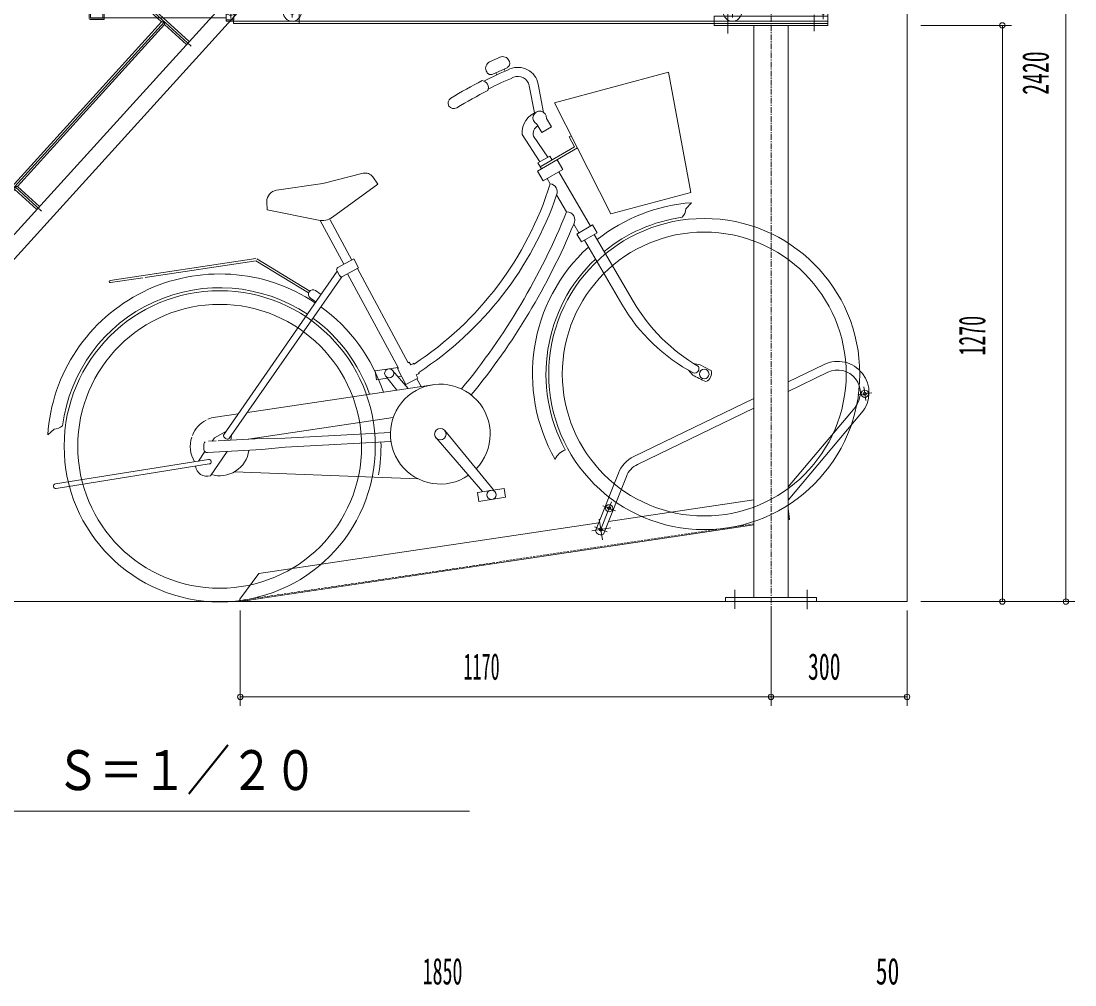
# Model space of a CAD drawing. Units: millimetres, scale not verified. Extents: x -5940 to 5940, y -4200 to 4200.
# Drawn here: x 1221 to 3544, y 40 to 2164 of the extents above; entities that cross this region are included whole.
import ezdxf
from ezdxf.enums import TextEntityAlignment as Align

# ---------------------------------------------------------------- set-up
doc = ezdxf.new("R2010")
doc.units = ezdxf.units.MM
doc.header["$LTSCALE"] = 10
doc.linetypes.add('USER2', pattern=[0.75, 0.5, -0.25])
doc.linetypes.add('USER3', pattern=[2, 1.25, -0.25, 0.25, -0.25])
doc.layers.add('0-0_0', color=7, linetype='Continuous')
doc.layers.add('0-3_CSLAYER3', color=7, linetype='Continuous', lineweight=18)
doc.layers.add('0-5_CSLAYER2', color=3, linetype='Continuous', lineweight=18)
doc.styles.add('ＭＳ ゴシック', font='')
doc.styles.get('ＭＳ ゴシック').set_extended_font_data('MS Gothic')

# ---------------------------------------------------------------- blocks, each defined once
blk = doc.blocks.new('hn')
at = {"layer": '0-3_CSLAYER3', "color": 4}
for p, q in [((9288.22, 6514.88), (9475.42, 6902.54)), ((9292.28, 6512.92), (9479.47, 6900.58)), ((9486.13, 6894.53), (9472.81, 6906.63)), ((9485.52, 6907.24), (9473.42, 6893.92)), ((9416.96, 6760.79), (9483.52, 6898.62)), ((9416.96, 6760.79), (9586.8, 6606.5)), ((9296.33, 6510.97), (9412.88, 6752.34)), ((9411.45, 6759.72), (9591.18, 6596.45)), ((9412.88, 6752.34), (9580.75, 6599.84)), ((9600.59, 6621.68), (8507.95, 5418.86)), ((9600.59, 6621.68), (9627.23, 6597.47)), ((9627.23, 6597.47), (8534.59, 5394.66)), ((9521.99, 6517.45), (9539.75, 6501.32)), ((9522.8, 6500.5), (9538.94, 6518.27)), ((9297.75, 6484.72), (9402.91, 6389.2)), ((9300.78, 6488.05), (9398.53, 6399.25)), ((9294.72, 6481.39), (9337.34, 6442.68)), ((9337.34, 6442.68), (8711.34, 5753.56)), ((9343.69, 6442.99), (8711.64, 5747.21)), ((9344, 6436.63), (9392.48, 6392.59)), ((9013.55, 6079.55), (9072.76, 6025.76)), ((9062.34, 6029.15), (9013.85, 6073.19)), ((9068.39, 6035.81), (9019.91, 6079.86)), ((8634.13, 5793.66), (8288.15, 5550.97)), ((8636.72, 5789.97), (8290.73, 5547.28)), ((8639.3, 5786.29), (8378.49, 5603.34)), ((8666.64, 5788.09), (8770.86, 5693.41)), ((8669.66, 5791.42), (8711.34, 5753.56)), ((8663.61, 5784.76), (8760.43, 5696.81)), ((8371.3, 5603.79), (8370.94, 5598.04)), ((8378.49, 5603.34), (8371.3, 5603.79)), ((8371.3, 5603.79), (8545.61, 5445.45)), ((8378.49, 5603.34), (8541.23, 5455.5)), ((8336.8, 5584.2), (8293.57, 5476.39)), ((8340.98, 5582.53), (8297.75, 5474.71)), ((8345.16, 5580.85), (8301.92, 5473.04)), ((8347.64, 5576.47), (8334.32, 5588.58)), ((8347.03, 5589.19), (8334.93, 5575.87)), ((8370.94, 5598.04), (8344.66, 5579.61)), ((8370.94, 5598.04), (8535.18, 5448.84)), ((8297.4, 5541.23), (8284.07, 5553.33)), ((8296.79, 5553.94), (8284.68, 5540.62)), ((8331.17, 5570.15), (8293.32, 5543.6)), ((8304.41, 5468.66), (8291.09, 5480.76)), ((8303.8, 5481.37), (8291.7, 5468.05)), ((8526.64, 5442.42), (8505.8, 5419.47)), ((8528.12, 5441.07), (8526.64, 5442.42)), ((8534.06, 5391.09), (8505.93, 5416.64)), ((8507.95, 5418.86), (8534.59, 5394.66)), ((8557.73, 5414.18), (8536.88, 5391.23)), ((8557.73, 5414.18), (8554.77, 5416.86))]:
    blk.add_line(p, q, dxfattribs=at)
for points in [[(9416.96, 6760.79), (9411.45, 6759.72), (9412.88, 6752.34)], [(9344, 6436.63), (9019.91, 6079.86), (9013.55, 6079.55), (9013.85, 6073.19)], [(9337.34, 6442.68), (9343.69, 6442.99), (9344, 6436.63)], [(9013.85, 6073.19), (8718, 5747.51), (8766.48, 5703.47)], [(8711.34, 5753.56), (8711.64, 5747.21), (8718, 5747.51)]]:
    blk.add_lwpolyline(points, dxfattribs=at)
for centre, radius, start, end in [((9479.47, 6900.58), 4.5, 334.22468, 154.22468), ((9313.89, 6502.49), 28.5, 154.22467, 227.74786), ((9313.89, 6502.49), 24, 154.22467, 227.74786), ((9313.89, 6502.49), 19.5, 154.22467, 227.74786), ((8650.5, 5770.33), 28.5, 47.74786, 125.04838), ((8650.5, 5770.33), 24, 47.74786, 125.04838), ((8650.5, 5770.33), 19.5, 47.74786, 125.04838), ((8340.98, 5582.53), 4.5, 338.14967, 158.14967), ((8290.73, 5547.28), 4.5, 125.0484, 305.04838), ((8297.75, 5474.71), 4.5, 158.14967, 338.14965), ((8507.28, 5418.12), 2, 137.74786, 227.74786), ((8535.4, 5392.57), 2, 227.74787, 317.74786)]:
    blk.add_arc(centre, radius, start, end, dxfattribs=at)
blk = doc.blocks.new('hb')
at = {"layer": '0-3_CSLAYER3'}
for p, q in [((10516.78, 6647.29), (10929.59, 6769.38)), ((10785.37, 6717.34), (10932.14, 6760.75)), ((9543.13, 6646.49), (9130.86, 6739.4)), ((9188.17, 6725.74), (9079.3, 6685.24)), ((9191.31, 6717.3), (9082.44, 6676.81)), ((9221.37, 6709.78), (9128.88, 6730.62)), ((10519.34, 6638.66), (10776.37, 6714.68)), ((10785.37, 6717.34), (10785.37, 6487.89)), ((9221.37, 6709.78), (9221.37, 6487.89)), ((9556.37, 6618.69), (9556.37, 6529)), ((9565.37, 6618.69), (9565.37, 6562.39)), ((10505.37, 6619.96), (10505.37, 6487.89)), ((9565.37, 6553.39), (9565.37, 6524.46)), ((10005.37, 6553.39), (9565.37, 6553.39)), ((10005.37, 6487.89), (10005.37, 6553.39)), ((10496.37, 6553.39), (10014.37, 6553.39)), ((10496.37, 6553.39), (10496.37, 6487.89)), ((9640.87, 6486.38), (9543.93, 6535.28)), ((9495.87, 6442.58), (9501.98, 6511.93)), ((9177.87, 6449.89), (9177.87, 6487.89)), ((9210.87, 6489.89), (9179.87, 6489.89)), ((9180.87, 6487.89), (9180.87, 6451.89)), ((9481.87, 6487.89), (9180.87, 6487.89)), ((9210.87, 6487.89), (9210.87, 6489.89)), ((10800.87, 6487.89), (9637.89, 6487.89)), ((9640.87, 6486.38), (9640.87, 6439.38)), ((9640.87, 6485.69), (10805.87, 6485.69)), ((10800.87, 6487.89), (10800.87, 6485.69)), ((10805.87, 6485.58), (10805.87, 6434.88)), ((9480.1, 6475.99), (9485.1, 6480.99)), ((9480.1, 6475.99), (9480.1, 6443.99)), ((9499.25, 6480.99), (9485.1, 6480.99)), ((9210.87, 6447.89), (9179.87, 6447.89)), ((9480.1, 6451.89), (9180.87, 6451.89)), ((9210.87, 6447.89), (9210.87, 6451.89)), ((9496.26, 6446.99), (9480.1, 6446.99)), ((9495.99, 6443.99), (9480.1, 6443.99)), ((10555.87, 6454.89), (10805.87, 6454.89)), ((10555.87, 6454.89), (10555.87, 6434.88)), ((10555.87, 6434.88), (10805.87, 6434.88))]:
    blk.add_line(p, q, dxfattribs=at)
at = {"layer": '0-3_CSLAYER3', "color": 3}
for p, q in [((10518.06, 6642.97), (10930.87, 6765.07)), ((10939.87, 6765.07), (10921.87, 6765.07)), ((10930.87, 6756.07), (10930.87, 6774.07)), ((9129.87, 6726.01), (9129.87, 6744.01)), ((9189.74, 6721.52), (9080.87, 6681.03)), ((9138.87, 6735.01), (9120.87, 6735.01)), ((9542.14, 6642.11), (9129.87, 6735.01)), ((10780.87, 6720.7), (10780.87, 6477.88)), ((9225.87, 6713.38), (9225.87, 6477.88)), ((9089.87, 6681.03), (9071.87, 6681.03)), ((9080.87, 6672.02), (9080.87, 6690.03)), ((9560.87, 6618.69), (9560.87, 6477.88)), ((10500.87, 6619.96), (10500.87, 6477.88)), ((10500.87, 6557.88), (9560.87, 6557.88)), ((10009.87, 6557.88), (10009.87, 6477.88)), ((9530.87, 6549.21), (9530.87, 6472.33)), ((9566.09, 6509.38), (9496.47, 6509.38)), ((9521.19, 6516.49), (9540.04, 6501.63)), ((9523.19, 6499.64), (9538.04, 6518.49)), ((9180.87, 6450.89), (9180.87, 6487.89)), ((9483.77, 6485.58), (9180.87, 6485.58)), ((9210.87, 6488.38), (9207.87, 6487.89)), ((9210.87, 6451.89), (9210.87, 6487.89)), ((9490.1, 6500.09), (9490.1, 6450.11)), ((9805.4, 6483.42), (9805.4, 6460.86)), ((10455.87, 6483.42), (10455.87, 6460.86)), ((10785.87, 6483.42), (10785.87, 6460.86)), ((9820.4, 6471.99), (9449, 6471.99)), ((9613.4, 6463.99), (9637.4, 6463.99)), ((9625.4, 6475.99), (9625.4, 6451.99)), ((10800.87, 6471.98), (10439.63, 6471.98)), ((10583.87, 6463.99), (10607.87, 6463.99)), ((10585.87, 6462.45), (10585.87, 6417.23)), ((10595.87, 6475.99), (10595.87, 6451.99)), ((10809.87, 6462.88), (10781.87, 6462.88)), ((10795.87, 6476.88), (10795.87, 6448.88)), ((9207.87, 6450.89), (9180.87, 6450.89)), ((10805.87, 6443.99), (9485.99, 6443.99)), ((10805.87, 6439.38), (10555.87, 6439.38)), ((10775.87, 6457.91), (10775.87, 6422.08))]:
    blk.add_line(p, q, dxfattribs=at)
at = {"layer": '0-3_CSLAYER3', "color": 6}
blk.add_line((9526.21, 6553.39), (9526.21, 6538.01), dxfattribs=at)
at = {"layer": '0-3_CSLAYER3'}
for points in [[(10785.37, 6717.34), (10780.87, 6720.7), (10776.37, 6714.68), (10776.37, 6487.89)], [(9541.15, 6637.72), (9230.37, 6707.75), (9230.37, 6487.89)], [(10496.37, 6619.96), (10496.37, 6562.39), (10500.87, 6557.88), (10496.37, 6553.39)], [(10496.37, 6562.39), (9565.37, 6562.39), (9560.87, 6557.88), (9565.37, 6553.39)], [(10014.37, 6487.89), (10014.37, 6553.39), (10009.87, 6557.88), (10005.37, 6553.39)], [(9495.87, 6442.58), (9495.87, 6439.38), (10555.87, 6439.38)]]:
    blk.add_lwpolyline(points, dxfattribs=at)
at = {"layer": '0-3_CSLAYER3', "color": 3}
for points in [[(9205.62, 6487.89), (9200.87, 6485.88), (9196.12, 6485.88), (9196.12, 6487.89)], [(9210.87, 6450.39), (9207.87, 6450.89), (9207.87, 6487.89)]]:
    blk.add_lwpolyline(points, dxfattribs=at)
for centre, radius in [((9530.62, 6509.06), 20), ((9530.62, 6509.06), 5), ((9625.4, 6463.99), 20), ((10595.87, 6463.99), 20)]:
    blk.add_circle(centre, radius, dxfattribs=at)
at = {"layer": '0-3_CSLAYER3'}
for centre, radius in [((9490.1, 6471.99), 5.1), ((9625.4, 6463.99), 5), ((10795.87, 6462.88), 4)]:
    blk.add_circle(centre, radius, dxfattribs=at)
at = {"layer": '0-3_CSLAYER3', "color": 3}
for centre, radius, start, end in [((10930.87, 6765.07), 4.5, 106.47682, 286.4768), ((9129.87, 6735.01), 4.5, 257.30053, 77.30054), ((9080.87, 6681.03), 4.5, 290.4018, 110.4018), ((9536.87, 6618.69), 24, 0, 77.30054), ((10524.87, 6619.96), 24, 106.4768, 180), ((9490.1, 6471.99), 15, 298.69168, 51.23448)]:
    blk.add_arc(centre, radius, start, end, dxfattribs=at)
at = {"layer": '0-3_CSLAYER3'}
for centre, radius, start, end in [((10930.87, 6765.07), 4.5, 286.47682, 106.47682), ((9129.87, 6735.01), 4.5, 77.30054, 257.30052), ((9080.87, 6681.03), 4.5, 110.4018, 290.40179), ((9536.87, 6618.69), 28.5, 0, 77.30054), ((10524.87, 6619.96), 28.5, 106.4768, 180), ((9536.87, 6618.69), 19.5, 0, 77.30054), ((10524.87, 6619.96), 19.5, 106.4768, 180), ((9530.87, 6509.38), 29, 63.2354, 174.96311), ((9179.87, 6487.89), 2, 90, 180), ((9490.1, 6471.99), 15, 51.79771, 298.12843), ((9490.87, 6475.89), 15, 53.13011, 126.8699), ((9179.87, 6449.89), 2, 180.00001, 270.00001)]:
    blk.add_arc(centre, radius, start, end, dxfattribs=at)

msp = doc.modelspace()

# ---------------------------------------------------------------- linework, layer by layer
at = {"layer": '0-3_CSLAYER3', "color": 5}
for p, q in [((3174.31, 884.88), (3174.31, 3434.88)), ((-692.68, 884.88), (3174.31, 884.88))]:
    msp.add_line(p, q, dxfattribs=at)
at = {"layer": '0-3_CSLAYER3', "color": 3}
for p, q in [((3524.31, 884.88), (3524.31, 3304.88)), ((3204.31, 2154.88), (3404.31, 2154.88)), ((3384.31, 884.88), (3384.31, 2154.88)), ((3078.86, 1358.38), (3083.44, 1327.71)), ((3096.48, 1345.33), (3065.82, 1340.76)), ((2499.09, 1043.92), (2522.98, 1104.37)), ((2503.51, 1095.93), (2531.41, 1084.91)), ((2479.32, 1040.97), (2521.19, 1047.22)), ((2485.14, 1049.43), (2513.04, 1038.41)), ((2495.7, 1066.67), (2502.48, 1021.17)), ((2915.11, 1067.84), (2911.81, 1067.35)), ((2794.31, 910.83), (2794.31, 868.76)), ((2954.31, 910.83), (2954.31, 868.4)), ((3204.31, 884.88), (3544.31, 884.88)), ((1704.31, 864.88), (1704.31, 654.88)), ((2874.31, 864.88), (2874.31, 654.88)), ((3174.31, 864.88), (3174.31, 654.88)), ((3174.31, 674.88), (1704.31, 674.88))]:
    msp.add_line(p, q, dxfattribs=at)
at = {"layer": '0-3_CSLAYER3', "color": 3, "linetype": 'USER3'}
msp.add_line((2874.31, 2234.89), (2874.31, 819.29), dxfattribs=at)
at = {"layer": '0-3_CSLAYER3'}
for p, q in [((2836.81, 2154.88), (2836.81, 893.89)), ((2911.81, 2154.88), (2911.81, 893.89)), ((2911.81, 1368.9), (2991.3, 1407.36)), ((2911.81, 1347.79), (2999.58, 1390.26)), ((2571.9, 1204.44), (2836.81, 1332.61)), ((2580.18, 1187.33), (2836.81, 1311.5)), ((2911.81, 1137.91), (3059.57, 1313)), ((2911.81, 1108.45), (3074.09, 1300.75)), ((2537.78, 1167.68), (2487.56, 1040.59)), ((2555.45, 1160.7), (2505.23, 1033.61)), ((2836.81, 1109.45), (2516.31, 1061.65)), ((2915.45, 1065.57), (2911.81, 1089.98)), ((2836.81, 1053.84), (1703.85, 884.88)), ((2494.6, 1058.42), (1745.19, 946.66)), ((2915.45, 1065.57), (2911.81, 1065.03)), ((1703.11, 889.83), (1745.19, 946.66)), ((1703.85, 884.88), (1703.11, 889.83)), ((1726.34, 888.24), (1703.85, 884.88)), ((2974.31, 893.89), (2774.31, 893.89)), ((2774.31, 893.89), (2774.31, 884.88)), ((2974.31, 893.89), (2974.31, 884.88))]:
    msp.add_line(p, q, dxfattribs=at)
at = {"layer": '0-3_CSLAYER3', "color": 2}
for p, q in [((2297.73, 2074.94), (2296.7, 2077.21)), ((2246.6, 2054.51), (2247.63, 2052.23)), ((2260.86, 2047.26), (2292.75, 2061.7)), ((2269.73, 2045.85), (2267.7, 2050.35)), ((2285.91, 2058.61), (2287.95, 2054.11)), ((2648.33, 2051.85), (2397, 1984.2)), ((2697.69, 1786.25), (2648.33, 2051.85)), ((2341.15, 2022), (2352.64, 1962.05)), ((2372.76, 1963.22), (2360.82, 2025.63)), ((2397, 1984.2), (2521.21, 1739.55)), ((2368.77, 1918.54), (2357.82, 1937.28)), ((2364.92, 1854.18), (2325.56, 1914.62)), ((2350.9, 1910.9), (2382.2, 1864.27)), ((2415.32, 1837.29), (2402.71, 1858.88)), ((1975.04, 1828.81), (1885.97, 1806.73)), ((2007.6, 1804.65), (1996.22, 1820.89)), ((2387.54, 1805.54), (2380.78, 1817.12)), ((2406.68, 1832.25), (2476.51, 1712.66)), ((1885.97, 1806.73), (1784.17, 1791.55)), ((1907.73, 1732.2), (2007.6, 1804.65)), ((1762.86, 1766.23), (1763.29, 1748)), ((2423.5, 1743.97), (2401.7, 1781.28)), ((2521.21, 1739.55), (2697.69, 1786.25)), ((1763.29, 1748), (1876.4, 1725.36)), ((2686.23, 1750.49), (2699.09, 1764.11)), ((1932.51, 1628.26), (1880.57, 1724.75)), ((1902.26, 1726.65), (1950.12, 1637.74)), ((2450.61, 1697.54), (2439.38, 1716.76)), ((2480.83, 1715.19), (2446.29, 1695.02)), ((2456.38, 1677.74), (2490.92, 1697.92)), ((2490.92, 1697.92), (2480.83, 1715.19)), ((2446.29, 1695.02), (2456.38, 1677.74)), ((2545.26, 1540.42), (2462.85, 1681.53)), ((2484.44, 1694.13), (2570.32, 1547.07)), ((1417.4, 1592.78), (1738.85, 1640.72)), ((1739.59, 1635.77), (1494.79, 1599.27)), ((1854.89, 1565.05), (1738.69, 1635.64)), ((1740.51, 1640.38), (1857.49, 1569.33)), ((1918.04, 1612.93), (1667.06, 1251.87)), ((1917.27, 1614.38), (1923.19, 1603.37)), ((2052.77, 1399.56), (1940.97, 1607.26)), ((1962.98, 1619.11), (2074.78, 1411.4)), ((1489.85, 1598.53), (1418.14, 1587.83)), ((1679.37, 1243.31), (1927.85, 1600.74)), ((1870.2, 1570.38), (1882.51, 1561.81)), ((1858.76, 1553.92), (1871.08, 1545.36)), ((2074.56, 1354.63), (2040.13, 1394.32)), ((2076.98, 1412.59), (2074.78, 1411.4)), ((2076.98, 1412.59), (2080.34, 1406.37)), ((2086.78, 1410.21), (2087.73, 1408.45)), ((2701.62, 1383.96), (2692.37, 1394.75)), ((2718.06, 1406.8), (2703.43, 1409.78)), ((2049.79, 1350.94), (2024.83, 1381.43)), ((2052.06, 1380.56), (2059.55, 1381.68)), ((2095.94, 1377.37), (2069.53, 1363.15)), ((2092.19, 1384.34), (2095.94, 1377.37)), ((2093.74, 1376.18), (2103.06, 1358.87)), ((2097.72, 1389.89), (2098.64, 1388.17)), ((2129.16, 1362.75), (1720.12, 1301.92)), ((1699.74, 1298.89), (1649.42, 1291.41)), ((1721.98, 1243.11), (2041.64, 1290.65)), ((1279.84, 1252.31), (1293.68, 1264.91)), ((1672.77, 1260.09), (1647.76, 1246.01)), ((1802.41, 1245.04), (2035.41, 1257.9)), ((2262.25, 1130.85), (2155.01, 1261.86)), ((1651, 1239.19), (1634.28, 1238.27)), ((1647.76, 1246.01), (1642.7, 1238.73)), ((1655.32, 1239.43), (1750.29, 1244.67)), ((1683.41, 1240.98), (1685.08, 1251.52)), ((1750.29, 1244.67), (1802.41, 1245.04)), ((2036.51, 1237.92), (1803.51, 1225.07)), ((2135.9, 1245.75), (2238.62, 1127.33)), ((1626.44, 1215.35), (1611.86, 1194.37)), ((1623.75, 1230.18), (1624.3, 1220.19)), ((1751.67, 1219.71), (1632.21, 1213.12)), ((1638.3, 1162.33), (1675.26, 1215.49)), ((1803.51, 1225.07), (1751.67, 1219.71)), ((1634.5, 1197.98), (1296.82, 1144.06)), ((1298.41, 1134.19), (1636.09, 1188.11)), ((2095.81, 1155.73), (1691.54, 1170.85))]:
    msp.add_line(p, q, dxfattribs=at)
at = {"layer": '0-3_CSLAYER3', "color": 3, "linetype": 'USER2'}
msp.add_line((2836.81, 1056.17), (1703.51, 887.16), dxfattribs=at)
at = {"layer": '0-3_CSLAYER3', "color": 2}
for points in [[(2254.07, 2074.37), (2276.99, 2084.75), (2276.83, 2084.73)], [(2368.77, 1918.54), (2390.36, 1931.15), (2379.4, 1949.89)], [(2365.65, 1843.03), (2440.79, 1886.91), (2429.45, 1909.24), (2433.77, 1911.76)], [(2447.38, 1884.96), (2359.53, 1833.67), (2372.14, 1812.08), (2415.32, 1837.29)], [(2391.55, 1858.15), (2386.51, 1866.79), (2360.61, 1851.66), (2368.17, 1838.71)], [(1929.96, 1601.33), (1965.18, 1620.3), (1954.52, 1640.11), (1919.3, 1621.15)], [(2028.43, 1377.04), (2004.38, 1373.45), (2001.43, 1393.23), (2052.1, 1400.79)], [(2052.77, 1399.56), (2050.57, 1398.37), (2069.53, 1363.15)]]:
    msp.add_lwpolyline(points, dxfattribs=at)
msp.add_lwpolyline([(2289.25, 1114.66), (2229.91, 1105.81), (2226.96, 1125.59), (2286.3, 1134.44)], close=True, dxfattribs=at)
at = {"layer": '0-3_CSLAYER3', "color": 3}
for centre, radius in [((3384.31, 2154.88), 6), ((3081.15, 1343.05), 8), ((2517.46, 1090.42), 8), ((3384.31, 884.88), 6), ((3524.31, 884.88), 6), ((1704.31, 674.88), 6), ((2874.31, 674.88), 6), ((3174.31, 674.88), 6)]:
    msp.add_circle(centre, radius, dxfattribs=at)
at = {"layer": '0-3_CSLAYER3', "color": 2}
for centre, radius in [((2727.16, 1386.41), 342.9), ((2727.16, 1386.41), 312.9), ((1658.98, 1227.11), 342.9), ((1658.98, 1227.11), 312.9), ((2032.57, 1387.77), 10), ((2727.16, 1386.41), 10.5), ((2145.34, 1253.94), 12.5), ((2258.11, 1120.12), 10)]:
    msp.add_circle(centre, radius, dxfattribs=at)
at = {"layer": '0-3_CSLAYER3'}
for centre in [(3081.15, 1343.05), (2517.46, 1090.42), (2499.09, 1043.92)]:
    msp.add_circle(centre, 3.5, dxfattribs=at)
at = {"layer": '0-3_CSLAYER3', "color": 2}
for centre, radius, start, end in [((2260.26, 2060.7), 15, 114.37634, 204.37631), ((2283.03, 2071.02), 15, 24.37634, 114.37634), ((2288.62, 2070.81), 10, 294.37506, 24.37506), ((2691.57, 1139.18), 1000, 113.12109, 116.75389), ((2256.74, 2056.36), 10, 204.37504, 294.37504), ((2316.56, 2017.47), 45, 10.44029, 113.12066), ((2691.57, 1139.18), 1002.5, 116.90696, 121.45265), ((2235.2, 2017.32), 16.07, 338.02444, 80.30627), ((2691.57, 1139.18), 980, 113.12107, 116.71417), ((2316.56, 2017.47), 25, 10.44066, 113.12103), ((2691.57, 1139.18), 977.5, 116.84916, 121.45265), ((2174.99, 1983.72), 12.5, 121.45257, 301.45254), ((2375.48, 1917.54), 50, 108.40069, 183.34486), ((2364.43, 1950.75), 15, 356.7265, 243.84109), ((2370.18, 1916.22), 20, 120.43041, 195.44471), ((1979.85, 1809.4), 20, 35.0461, 103.92137), ((1787.85, 1766.82), 25, 98.48189, 181.35684), ((1681.86, 2026.61), 739.5, 303.28756, 342.6051), ((2385.6, 1788.14), 17.5, 336.92332, 83.64503), ((1681.86, 2026.61), 760.5, 303.14933, 341.18032), ((1043.06, 2298.1), 1487.5, 320.57791, 338.12861), ((2423.92, 1725.97), 18, 329.23011, 91.33572), ((2727.16, 1386.41), 378.74, 94.25151, 128.54521), ((2656.27, 1751.99), 30, 318.11297, 357.12577), ((1884.24, 1764.58), 40, 258.68321, 305.95651), ((2727.16, 1386.41), 348.93, 97.9995, 129.25677), ((1043.06, 2298.1), 1512.5, 320.70529, 337.39642), ((2727.16, 1386.41), 378.74, 132.38839, 209.80242), ((2727.16, 1386.41), 348.93, 133.44041, 208.63301), ((1658.98, 1227.11), 379.98, 56.32565, 176.1983), ((1921.67, 1616.75), 5, 118.29478, 208.29475), ((1927.59, 1605.74), 5, 208.29478, 298.29478), ((1417.77, 1590.31), 2.5, 98.485, 278.48497), ((1658.98, 1227.11), 349.56, 56.4241, 172.5879), ((1864.48, 1562.15), 10.02, 55.1931, 235.19306), ((1658.98, 1227.11), 379.98, 18.30817, 54.06361), ((2890.67, 1742.13), 400, 210.28338, 242.07685), ((2915.74, 1748.78), 400, 210.28338, 239.77606), ((1658.98, 1227.11), 349.56, 19.17511, 53.96518), ((1705.8, 2041.69), 737.5, 300.51997, 301.10321), ((2705.56, 1398.45), 10, 257.27131, 28.02556), ((2915.74, 1748.78), 395, 239.97007, 240.52482), ((2915.74, 1748.78), 395, 240.52491, 243.97442), ((1705.8, 2041.69), 762.5, 300.44688, 301.01095), ((2890.67, 1742.13), 405, 242.17446, 246.77897), ((2723.19, 1388.36), 20, 292.95191, 15.89174), ((2145.34, 1253.94), 110, 315.82595, 304.41305), ((1658.98, 1227.11), 65, 117.24493, 158.16127), ((1658.98, 1227.11), 65, 98.48199, 113.71849), ((1292.72, 1294.9), 30, 271.83901, 310.85182), ((1658.98, 1227.11), 65, 161.68771, 211.60182), ((1631.25, 1230.59), 7.5, 125.37184, 183.15542), ((1676.99, 1253.02), 10, 186.60331, 283.78407), ((1658.98, 1227.11), 355.6, 349.77395, 1.5462), ((1631.8, 1220.61), 7.5, 183.15545, 273.15545), ((1658.98, 1227.11), 65, 253.11479, 352.07014), ((2435, 1181.77), 40, 110.61976, 155.78855), ((1635.3, 1193.05), 5, 279.17599, 99.17599), ((1630.44, 1186.06), 25, 186.46852, 288.32456), ((1297.61, 1139.13), 5, 99.17599, 279.17596)]:
    msp.add_arc(centre, radius, start, end, dxfattribs=at)
at = {"layer": '0-3_CSLAYER3'}
for centre, radius, start, end in [((3021.36, 1345.25), 69, 319.83975, 115.8197), ((3021.36, 1345.25), 50, 319.83975, 115.8197), ((2601.95, 1142.32), 69, 115.8197, 158.43731), ((2601.95, 1142.32), 50, 115.8197, 158.43731), ((2499.09, 1043.92), 12, 196.09577, 300.77885)]:
    msp.add_arc(centre, radius, start, end, dxfattribs=at)
at = {"layer": '0-5_CSLAYER2'}
msp.add_line((2209.99, 422.92), (529.99, 422.92), dxfattribs=at)

# ---------------------------------------------------------------- block references
at = {"layer": '0-0_0'}
for name in ['hn', 'hb']:
    msp.add_blockref(name, (-7806.56, -4280), dxfattribs=at)

# ---------------------------------------------------------------- texts
at = {"layer": '0-3_CSLAYER3', "style": 'ＭＳ ゴシック'}
for s, width, p in [('2420', 0.6, (3504.31, 2001.88)), ('1270', 0.55, (3364.31, 1426.88))]:
    msp.add_text(s, height=58.65, rotation=90, dxfattribs=dict(at, width=width)).set_placement(p, align=Align.BOTTOM_LEFT)
for s, width, p in [('1170', 0.5, (2196.31, 694.88)), ('300', 0.6, (2955.81, 694.88)), ('1850', 0.55, (2106.31, 23.27)), ('50', 0.65, (3105.31, 23.27))]:
    msp.add_text(s, height=58.65, dxfattribs=dict(at, width=width)).set_placement(p, align=Align.BOTTOM_LEFT)
at = {"layer": '0-5_CSLAYER2', "color": 7, "style": 'ＭＳ ゴシック', "width": 0.8}
msp.add_text('Ｈラック側面図\u3000Ｓ＝１／２０', height=87.98, dxfattribs=at).set_placement((529.99, 442.92), align=Align.BOTTOM_LEFT)

doc.saveas('drawing.dxf')
